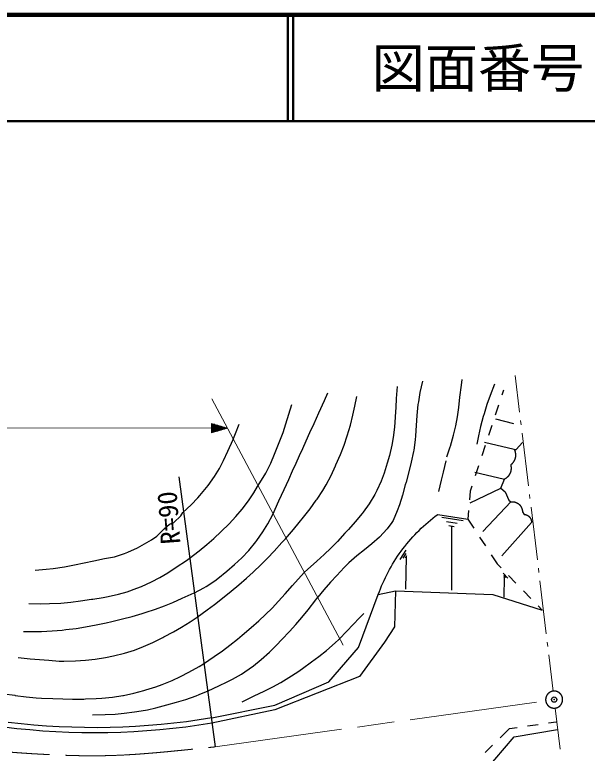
# Model space of a CAD drawing. Units: millimetres, scale not verified. Extents: x 40000 to 680000, y 20000 to 380000.
# Drawn here: x 483082 to 536894, y 310549 to 380000 of the extents above; entities that cross this region are included whole.
import ezdxf
from ezdxf.enums import TextEntityAlignment as Align

# ---------------------------------------------------------------- set-up
doc = ezdxf.new("R2010")
doc.units = ezdxf.units.MM
doc.header["$LTSCALE"] = 1000
doc.header["$PDMODE"] = 32
doc.header["$PDSIZE"] = 500
doc.linetypes.add('CHAIN', pattern=[18.5, 12, -1.5, 3.5, -1.5])
for name, color, linetype, lineweight in [('M-BGD', 7, 'Continuous', 25), ('M-BGD-HTXT', 7, 'Continuous', 13), ('M-BMK', 2, 'CHAIN', 13), ('M-BMK-SRVR', 3, 'Continuous', 25), ('M-STR-HTXT', 7, 'Continuous', 13), ('M-TTL', 2, 'Continuous', 140), ('M-TTL-LINE', 7, 'Continuous', 50)]:
    doc.layers.add(name, color=color, linetype=linetype, lineweight=lineweight)
doc.layers.add('M-OTRS', color=6, linetype='Continuous')
doc.layers.add('M-TTL-TXT', color=7, linetype='Continuous')
doc.styles.add('ＭＳ ゴシック', font='')
doc.styles.get('ＭＳ ゴシック').set_extended_font_data('MS Gothic')

msp = doc.modelspace()

# ---------------------------------------------------------------- linework, layer by layer
at = {"layer": 'M-BGD'}
for p, q in [((529025, 344709), (528867, 344229)), ((528555, 343279), (528243, 342329)), ((528262, 341983), (529955, 341560)), ((527930, 341379), (527618, 340429)), ((530040, 339104), (527246, 339782)), ((530209, 339104), (530802, 339782)), ((527306, 339479), (526994, 338529)), ((530040, 339104), (530209, 339104)), ((526682, 337579), (526369, 336629)), ((526314, 336988), (529108, 336310)), ((528770, 335464), (529108, 336310)), ((525891, 334109), (528770, 335464)), ((526057, 335679), (525899, 335198)), ((528770, 335464), (529193, 335125)), ((525899, 335198), (525831, 334379)), ((529193, 335125), (529532, 334363)), ((527076, 331400), (529701, 334194)), ((529532, 334363), (529701, 334194)), ((525747, 333383), (525678, 332563)), ((522843, 333008), (525678, 332563)), ((523235, 332744), (525224, 332432)), ((530802, 333262), (530971, 333008)), ((523680, 332335), (524675, 332179)), ((525678, 332563), (526231, 331717)), ((528854, 329114), (531648, 332246)), ((523877, 331964), (524374, 331886)), ((524126, 331925), (524148, 325885)), ((526777, 330880), (527324, 330043)), ((519310, 328781), (519864, 329638)), ((519591, 328903), (519868, 329331)), ((527871, 329206), (528423, 328360)), ((519803, 328918), (519941, 329132)), ((519872, 329025), (519809, 325965)), ((528423, 328360), (528796, 327977)), ((529006, 327476), (529444, 327028)), ((529021, 327162), (529130, 327050)), ((529041, 327291), (529260, 327067)), ((529495, 327262), (530193, 326546)), ((529075, 327106), (529071, 325226)), ((517255, 325473), (518864, 325812)), ((518864, 325812), (518779, 322425)), ((518864, 325812), (528008, 325473)), ((530891, 325830), (531590, 325115)), ((515392, 320478), (517255, 325473)), ((528008, 325473), (532662, 324016)), ((532288, 324399), (532662, 324016)), ((518779, 322425), (517848, 320986)), ((517848, 320986), (515477, 317768)), ((512598, 317260), (515392, 320478)), ((515477, 317768), (507518, 314636)), ((507518, 315059), (512598, 317260)), ((501592, 313874), (507518, 315059)), ((507518, 314636), (501592, 313366)), ((531288, 313117), (532278, 313261)), ((533268, 313405), (533972, 313508)), ((528717, 312007), (529595, 312871)), ((529595, 312871), (530299, 312973)), ((530040, 312096), (534104, 312773)), ((525383, 306677), (530040, 312096)), ((527292, 310603), (528005, 311305))]:
    msp.add_line(p, q, dxfattribs=at)
for points in [[(521404, 345539), (521172, 344480), (521021, 343601), (520980, 343338), (520865, 342302), (520817, 341382), (520760, 340400), (520726, 340036), (520580, 339061), (520557, 338935), (520348, 337912), (520127, 337016), (519864, 336051), (519795, 335802), (519527, 334816), (519250, 333925), (519033, 333347), (518637, 332452), (518525, 332246), (518102, 331654), (517373, 330876), (516661, 330244), (515951, 329680), (515229, 329109), (514479, 328451), (514038, 328013), (513343, 327279), (512768, 326641), (512149, 325911), (511582, 325219)], [(523690, 338427), (524004, 339365), (524028, 339443), (524325, 340463), (524537, 341354), (524690, 342193), (524812, 343058), (524927, 344026), (525063, 345177), (525129, 345708)], [(528183, 345269), (527764, 344188), (527465, 343362), (527192, 342471), (527121, 342220), (526874, 341282), (526682, 340406), (526530, 339624)], [(519033, 345031), (518949, 343923), (518889, 343059), (518864, 342660), (518815, 341683), (518779, 341221), (518657, 340241), (518525, 339528), (518306, 338563), (518102, 337834), (517797, 336892), (517509, 336141), (517116, 335245), (516916, 334871), (516401, 334009), (515831, 333220), (515731, 333093), (515084, 332306), (514460, 331603), (514122, 331230), (513409, 330464), (512786, 329836), (512166, 329253), (511465, 328620), (510596, 327844), (510312, 327590)], [(507349, 333008), (507920, 334272), (508408, 335353), (508829, 336285), (509199, 337103), (509533, 337843), (509847, 338538), (510157, 339224), (510479, 339935), (510827, 340706), (511219, 341572), (511668, 342568), (512193, 343728), (512514, 344438)], [(508534, 330722), (509271, 331579), (509820, 332240), (510228, 332754), (510846, 333546), (511421, 334337), (511498, 334448), (512035, 335271), (512344, 335802), (512823, 336684), (513237, 337575), (513276, 337665), (513690, 338643), (514034, 339512), (514340, 340397), (514630, 341390), (514875, 342336), (515061, 343203), (515223, 344100)], [(505910, 335633), (506439, 336487), (506672, 336903), (507146, 337828), (507509, 338676), (507877, 339616), (507942, 339782), (508301, 340725), (508577, 341534), (508859, 342444), (509127, 343338)], [(504132, 341475), (503801, 340594), (503624, 340120)], [(498882, 333178), (499676, 333922), (500291, 334559), (500491, 334786), (501116, 335541), (501253, 335718), (501859, 336562), (502316, 337320), (502704, 338091), (503104, 338971), (503596, 340060), (503624, 340120)], [(530040, 339104), (530049, 339085), (530057, 339066), (530065, 339047), (530073, 339027), (530080, 339008), (530088, 338988), (530094, 338968), (530101, 338948), (530107, 338928), (530113, 338908), (530118, 338887), (530123, 338867), (530128, 338846), (530132, 338826), (530136, 338805), (530139, 338784), (530142, 338764), (530145, 338743), (530148, 338722), (530150, 338701), (530151, 338680), (530153, 338659), (530154, 338638), (530154, 338617), (530154, 338596), (530154, 338575), (530153, 338554), (530153, 338533), (530151, 338512), (530150, 338491), (530147, 338470), (530145, 338449), (530142, 338428), (530139, 338408), (530136, 338387), (530132, 338366), (530127, 338346), (530123, 338325), (530118, 338305), (530112, 338285), (530107, 338264), (530101, 338244), (530094, 338224), (530087, 338204), (530080, 338185), (530073, 338165), (530065, 338145), (530057, 338126), (530048, 338107), (530039, 338088), (530030, 338069), (530021, 338050), (530011, 338032), (530001, 338013), (529990, 337995), (529979, 337977), (529968, 337959), (529957, 337942), (529945, 337924), (529933, 337907), (529920, 337890), (529908, 337873), (529895, 337857), (529881, 337840), (529868, 337824), (529854, 337809), (529840, 337793), (529825, 337778), (529811, 337763), (529796, 337748), (529781, 337733), (529765, 337719), (529750, 337705), (529734, 337692), (529717, 337678), (529701, 337665)], [(523601, 338055), (523340, 336977), (523157, 336221), (522902, 335164)], [(529701, 337665), (529706, 337644), (529711, 337624), (529715, 337603), (529719, 337582), (529723, 337561), (529726, 337540), (529729, 337519), (529732, 337498), (529734, 337477), (529736, 337456), (529737, 337434), (529738, 337413), (529739, 337392), (529739, 337371), (529739, 337349), (529739, 337328), (529738, 337307), (529737, 337286), (529735, 337265), (529733, 337243), (529731, 337222), (529728, 337201), (529725, 337180), (529721, 337159), (529718, 337138), (529713, 337118), (529709, 337097), (529704, 337076), (529699, 337056), (529693, 337035), (529687, 337015), (529680, 336994), (529674, 336974), (529667, 336954), (529659, 336934), (529651, 336915), (529643, 336895), (529635, 336875), (529626, 336856), (529616, 336837), (529607, 336818), (529597, 336799), (529587, 336781), (529576, 336762), (529565, 336744), (529554, 336726), (529543, 336708), (529531, 336690), (529519, 336673), (529506, 336656), (529494, 336639), (529481, 336622), (529467, 336605), (529454, 336589), (529440, 336573), (529425, 336557), (529411, 336542), (529396, 336526), (529381, 336511), (529366, 336496), (529350, 336482), (529335, 336468), (529319, 336454), (529302, 336440), (529286, 336427), (529269, 336414), (529252, 336401), (529235, 336389), (529217, 336376), (529200, 336365), (529182, 336353), (529164, 336342), (529145, 336331), (529127, 336321), (529108, 336310)], [(499475, 328860), (500417, 329597), (501132, 330172), (501782, 330737), (502492, 331409), (503231, 332131), (503869, 332799), (504470, 333516), (505054, 334290), (505553, 335052), (505910, 335633)], [(529701, 334194), (529718, 334196), (529734, 334198), (529751, 334200), (529768, 334202), (529785, 334203), (529802, 334204), (529818, 334205), (529835, 334205), (529852, 334205), (529869, 334205), (529886, 334205), (529903, 334204), (529920, 334203), (529936, 334202), (529953, 334200), (529970, 334198), (529987, 334196), (530003, 334193), (530020, 334190), (530037, 334187), (530053, 334184), (530069, 334180), (530086, 334176), (530102, 334172), (530118, 334167), (530135, 334162), (530151, 334157), (530167, 334151), (530182, 334146), (530198, 334140), (530214, 334133), (530229, 334127), (530245, 334120), (530260, 334113), (530275, 334105), (530290, 334098), (530305, 334090), (530320, 334082), (530334, 334073), (530349, 334064), (530363, 334055), (530377, 334046), (530391, 334037), (530405, 334027), (530419, 334017), (530432, 334007), (530445, 333996), (530458, 333986), (530471, 333975), (530484, 333964), (530496, 333952), (530509, 333941), (530521, 333929), (530533, 333917), (530544, 333905), (530556, 333892), (530567, 333880), (530578, 333867), (530589, 333854), (530599, 333841), (530609, 333828), (530620, 333814), (530629, 333800), (530639, 333786), (530648, 333772), (530657, 333758), (530666, 333744), (530675, 333729), (530683, 333714), (530691, 333700), (530699, 333685), (530706, 333670), (530713, 333654), (530720, 333639), (530727, 333623), (530733, 333608), (530740, 333592), (530745, 333576), (530751, 333560), (530756, 333544), (530761, 333528), (530766, 333512), (530770, 333496), (530775, 333479), (530778, 333463), (530782, 333447), (530785, 333430), (530788, 333413), (530791, 333397), (530793, 333380), (530795, 333363), (530797, 333347), (530799, 333330), (530800, 333313), (530801, 333296), (530801, 333279), (530802, 333262)], [(484997, 327759), (486023, 327849), (486690, 327928), (487757, 328080), (488695, 328257), (489590, 328451), (490528, 328659), (491516, 328860), (492448, 329029), (493381, 329321), (493718, 329452), (494604, 329870), (495072, 330130), (495926, 330616), (496427, 330976), (497119, 331654), (497612, 332077), (498036, 332246), (498692, 332889), (498882, 333178)], [(499983, 325642), (500859, 326100), (501084, 326235), (501901, 326770), (502184, 326997), (503013, 327687), (503747, 328306), (504422, 328923), (505072, 329607), (505732, 330426), (505825, 330553), (506398, 331362), (506866, 332114), (507349, 333008)], [(517255, 325473), (517354, 325744), (517457, 326013), (517566, 326281), (517679, 326546), (517797, 326809), (517920, 327071), (518047, 327329), (518179, 327586), (518316, 327840), (518457, 328092), (518603, 328341), (518753, 328587), (518908, 328830), (519067, 329071), (519230, 329309), (519398, 329544), (519570, 329776), (519746, 330004), (519926, 330230), (520110, 330452), (520298, 330670), (520490, 330886), (520686, 331098), (520886, 331306), (521090, 331510), (521297, 331711), (521507, 331908), (521722, 332102), (521939, 332291), (522160, 332476), (522385, 332658), (522612, 332835), (522843, 333008)], [(530971, 333008), (530984, 333007), (530996, 333006), (531009, 333005), (531022, 333004), (531034, 333002), (531047, 333000), (531059, 332998), (531072, 332995), (531084, 332993), (531097, 332990), (531109, 332987), (531121, 332983), (531134, 332980), (531146, 332976), (531158, 332972), (531170, 332968), (531182, 332964), (531194, 332959), (531205, 332954), (531217, 332949), (531229, 332944), (531240, 332939), (531252, 332933), (531263, 332927), (531274, 332921), (531285, 332915), (531296, 332909), (531307, 332902), (531318, 332895), (531329, 332888), (531339, 332881), (531350, 332874), (531360, 332866), (531370, 332859), (531380, 332851), (531390, 332843), (531400, 332835), (531409, 332826), (531419, 332818), (531428, 332809), (531437, 332800), (531446, 332791), (531455, 332782), (531463, 332772), (531472, 332763), (531480, 332753), (531488, 332743), (531496, 332733), (531504, 332723), (531511, 332713), (531519, 332703), (531526, 332692), (531533, 332682), (531540, 332671), (531547, 332660), (531553, 332649), (531559, 332638), (531565, 332627), (531571, 332616), (531577, 332604), (531582, 332593), (531588, 332581), (531593, 332569), (531597, 332558), (531602, 332546), (531607, 332534), (531611, 332522), (531615, 332510), (531619, 332498), (531622, 332486), (531626, 332473), (531629, 332461), (531632, 332449), (531634, 332436), (531637, 332424), (531639, 332411), (531641, 332399), (531643, 332386), (531645, 332373), (531646, 332361), (531647, 332348), (531648, 332335), (531649, 332323), (531649, 332310), (531650, 332297), (531650, 332284), (531649, 332272), (531649, 332259), (531648, 332246)], [(500237, 323356), (501170, 324032), (501861, 324551), (502608, 325134), (503435, 325796), (504150, 326393), (504860, 327017), (505486, 327590), (506233, 328295), (506845, 328905), (507455, 329548), (508196, 330353), (508534, 330722)], [(484404, 324626), (485459, 324607), (486352, 324626), (487415, 324676), (488347, 324761), (489271, 324881), (490308, 325034), (490416, 325050), (491383, 325207), (491855, 325304), (492826, 325505), (493633, 325727), (494554, 326059), (494988, 326235), (495943, 326657), (496731, 327069), (497463, 327516), (498252, 328040), (499211, 328684), (499475, 328860)], [(500830, 318954), (501830, 319635), (502604, 320188), (503286, 320708), (504011, 321289), (504470, 321663), (505304, 322360), (506023, 322996), (506663, 323601), (507263, 324205), (507858, 324840), (508487, 325535), (509186, 326322), (509992, 327231), (510312, 327590)], [(483896, 322002), (484927, 321988), (485590, 322002), (486600, 322049), (487551, 322136), (487876, 322171), (488863, 322289), (489738, 322425), (490742, 322611), (491658, 322810), (492194, 322933), (493210, 323176), (494103, 323413), (495059, 323696), (495326, 323780), (496317, 324105), (497144, 324410), (497938, 324737), (498830, 325128), (499950, 325628), (499983, 325642)], [(501253, 316414), (502270, 316875), (503047, 317252), (503539, 317514), (504397, 317983), (504724, 318192), (505528, 318780), (506248, 319377), (507016, 320059), (507676, 320711), (508196, 321240), (508921, 321994), (509512, 322652), (510060, 323305), (510653, 324046), (511382, 324966), (511582, 325219)], [(513530, 321240), (514326, 322064), (514869, 322627), (515518, 323299), (515900, 323695)], [(483388, 319546), (484537, 319431), (485393, 319352), (486295, 319287), (487268, 319208), (487706, 319208), (488781, 319253), (489730, 319313), (490643, 319409), (491608, 319562), (492363, 319716), (493410, 319972), (494325, 320254), (495180, 320582), (496049, 320972), (497003, 321442), (497104, 321494), (498003, 321962), (498753, 322392), (499570, 322911), (500237, 323356)], [(504470, 315398), (505599, 315940), (506537, 316394), (507350, 316804), (508102, 317213), (508857, 317666), (509680, 318208), (510143, 318530), (510982, 319131), (511679, 319659), (512370, 320224), (513192, 320940), (513530, 321240)], [(482042, 316143), (483089, 315996), (483134, 315990), (484145, 315860), (485080, 315767), (485590, 315736), (486656, 315687), (487594, 315651), (488523, 315636), (489563, 315647), (489738, 315652), (490719, 315691), (491262, 315736), (492259, 315836), (493237, 315980), (493294, 315990), (494281, 316192), (495217, 316441), (495411, 316498), (496349, 316796), (496935, 317006), (497889, 317385), (498674, 317755), (499455, 318178), (500400, 318713), (500830, 318954)], [(490382, 314153), (491587, 314195), (492518, 314235), (493369, 314303), (494334, 314430), (494564, 314466), (495543, 314622), (496342, 314805), (497373, 315087), (498280, 315339), (499164, 315612), (500127, 315956), (500405, 316065), (501253, 316414)], [(501592, 313366), (500380, 313176), (499166, 313009), (497949, 312864), (496729, 312741), (495507, 312640), (494284, 312562), (493059, 312505), (491833, 312471), (490607, 312460), (489382, 312470), (488156, 312503), (486931, 312559), (485708, 312636), (484486, 312736), (483266, 312858), (482049, 313003)], [(501592, 313874), (500407, 313685), (499220, 313517), (498030, 313371), (496837, 313247), (495642, 313144), (494446, 313063), (493248, 313004), (492049, 312967), (490850, 312951), (489651, 312957), (488452, 312985), (487254, 313035), (486057, 313106), (484861, 313199), (483668, 313314), (482476, 313450)]]:
    msp.add_lwpolyline(points, dxfattribs=at)
at = {"layer": 'M-BGD-HTXT'}
for p, q in [((530126, 346059), (530537, 342640)), ((530632, 341845), (530680, 341448)), ((530775, 340654), (531371, 335690)), ((531467, 334895), (531514, 334498)), ((531610, 333704), (532206, 328740)), ((532301, 327945), (532349, 327548)), ((532444, 326754), (533040, 321789)), ((533136, 320995), (533183, 320598)), ((533279, 319804), (533689, 316385)), ((533880, 314796), (534343, 310935))]:
    msp.add_line(p, q, dxfattribs=at)
at = {"layer": 'M-BMK'}
msp.add_line((501920, 311148), (532992, 315480), dxfattribs=at)
msp.add_open_spline([(469547, 312862), (476834, 311310), (479246, 310802), (485563, 310458), (491948, 310111), (494428, 310373), (501920, 311148)], degree=3, knots=[0, 0, 0, 0, 1, 1, 1, 2, 2, 2, 2], dxfattribs=at)
at = {"layer": 'M-BMK-SRVR'}
msp.add_line((498514, 336549), (501920, 311148), dxfattribs=at)
msp.add_lwpolyline([(534584, 315591), (534584, 315605), (534584, 315619), (534583, 315632), (534583, 315646), (534581, 315660), (534580, 315674), (534578, 315688), (534577, 315702), (534575, 315716), (534572, 315730), (534570, 315744), (534567, 315757), (534564, 315771), (534561, 315785), (534557, 315798), (534553, 315812), (534549, 315825), (534545, 315838), (534541, 315852), (534536, 315865), (534531, 315878), (534526, 315891), (534521, 315904), (534515, 315917), (534509, 315929), (534503, 315942), (534497, 315955), (534490, 315967), (534484, 315979), (534477, 315992), (534470, 316004), (534462, 316015), (534455, 316027), (534447, 316039), (534439, 316050), (534431, 316062), (534423, 316073), (534414, 316084), (534405, 316095), (534396, 316106), (534387, 316117), (534378, 316127), (534368, 316137), (534359, 316147), (534349, 316157), (534339, 316167), (534329, 316177), (534318, 316186), (534308, 316196), (534297, 316205), (534286, 316213), (534275, 316222), (534264, 316231), (534253, 316239), (534242, 316247), (534230, 316255), (534218, 316263), (534207, 316270), (534195, 316277), (534182, 316284), (534170, 316291), (534158, 316298), (534145, 316304), (534133, 316311), (534120, 316317), (534108, 316322), (534095, 316328), (534082, 316333), (534069, 316338), (534056, 316343), (534042, 316348), (534029, 316352), (534016, 316356), (534002, 316360), (533989, 316364), (533975, 316367), (533962, 316371), (533948, 316374), (533934, 316376), (533920, 316379), (533907, 316381), (533893, 316383), (533879, 316385), (533865, 316386), (533851, 316388), (533837, 316389), (533823, 316390), (533809, 316390), (533795, 316390), (533781, 316391), (533767, 316390), (533753, 316390), (533739, 316389), (533725, 316388), (533711, 316387), (533697, 316386), (533683, 316384), (533669, 316382), (533656, 316380), (533642, 316378), (533628, 316375), (533614, 316372), (533601, 316369), (533587, 316366), (533573, 316362), (533560, 316358), (533547, 316354), (533533, 316350), (533520, 316346), (533507, 316341), (533494, 316336), (533481, 316331), (533468, 316325), (533455, 316320), (533442, 316314), (533430, 316308), (533417, 316301), (533405, 316295), (533393, 316288), (533380, 316281), (533368, 316274), (533357, 316266), (533345, 316259), (533333, 316251), (533322, 316243), (533310, 316235), (533299, 316226), (533288, 316218), (533277, 316209), (533266, 316200), (533256, 316191), (533245, 316182), (533235, 316172), (533225, 316162), (533215, 316152), (533205, 316142), (533196, 316132), (533186, 316122), (533177, 316111), (533168, 316101), (533159, 316090), (533151, 316079), (533142, 316068), (533134, 316056), (533126, 316045), (533118, 316033), (533110, 316021), (533103, 316010), (533096, 315998), (533089, 315985), (533082, 315973), (533075, 315961), (533069, 315948), (533063, 315936), (533057, 315923), (533051, 315910), (533046, 315897), (533040, 315884), (533035, 315871), (533031, 315858), (533026, 315845), (533022, 315832), (533018, 315818), (533014, 315805), (533010, 315791), (533007, 315778), (533004, 315764), (533001, 315750), (532998, 315737), (532996, 315723), (532993, 315709), (532991, 315695), (532990, 315681), (532988, 315667), (532987, 315653), (532986, 315639), (532985, 315626), (532985, 315612), (532985, 315598), (532985, 315584), (532985, 315570), (532985, 315556), (532986, 315542), (532987, 315528), (532988, 315514), (532990, 315500), (532991, 315486), (532993, 315472), (532996, 315458), (532998, 315444), (533001, 315431), (533004, 315417), (533007, 315403), (533010, 315390), (533014, 315376), (533018, 315363), (533022, 315349), (533026, 315336), (533031, 315323), (533035, 315310), (533040, 315297), (533046, 315284), (533051, 315271), (533057, 315258), (533063, 315245), (533069, 315233), (533075, 315220), (533082, 315208), (533089, 315196), (533096, 315183), (533103, 315171), (533110, 315160), (533118, 315148), (533126, 315136), (533134, 315125), (533142, 315114), (533151, 315102), (533159, 315091), (533168, 315080), (533177, 315070), (533186, 315059), (533196, 315049), (533205, 315039), (533215, 315029), (533225, 315019), (533235, 315009), (533245, 314999), (533256, 314990), (533266, 314981), (533277, 314972), (533288, 314963), (533299, 314955), (533310, 314946), (533322, 314938), (533333, 314930), (533345, 314922), (533357, 314915), (533368, 314907), (533380, 314900), (533393, 314893), (533405, 314886), (533417, 314880), (533430, 314873), (533442, 314867), (533455, 314861), (533468, 314856), (533481, 314850), (533494, 314845), (533507, 314840), (533520, 314835), (533533, 314831), (533547, 314827), (533560, 314823), (533573, 314819), (533587, 314815), (533601, 314812), (533614, 314809), (533628, 314806), (533642, 314803), (533656, 314801), (533669, 314799), (533683, 314797), (533697, 314795), (533711, 314794), (533725, 314793), (533739, 314792), (533753, 314791), (533767, 314791), (533781, 314791), (533795, 314791), (533809, 314791), (533823, 314791), (533837, 314792), (533851, 314793), (533865, 314795), (533879, 314796), (533893, 314798), (533907, 314800), (533920, 314802), (533934, 314805), (533948, 314807), (533962, 314810), (533975, 314814), (533989, 314817), (534002, 314821), (534016, 314825), (534029, 314829), (534042, 314833), (534056, 314838), (534069, 314843), (534082, 314848), (534095, 314853), (534108, 314859), (534120, 314864), (534133, 314870), (534145, 314877), (534158, 314883), (534170, 314890), (534182, 314897), (534195, 314904), (534207, 314911), (534218, 314918), (534230, 314926), (534242, 314934), (534253, 314942), (534264, 314950), (534275, 314959), (534286, 314968), (534297, 314976), (534308, 314985), (534318, 314995), (534329, 315004), (534339, 315014), (534349, 315024), (534359, 315034), (534368, 315044), (534378, 315054), (534387, 315064), (534396, 315075), (534405, 315086), (534414, 315097), (534423, 315108), (534431, 315119), (534439, 315131), (534447, 315142), (534455, 315154), (534462, 315166), (534470, 315177), (534477, 315189), (534484, 315202), (534490, 315214), (534497, 315226), (534503, 315239), (534509, 315252), (534515, 315264), (534521, 315277), (534526, 315290), (534531, 315303), (534536, 315316), (534541, 315329), (534545, 315343), (534549, 315356), (534553, 315369), (534557, 315383), (534561, 315396), (534564, 315410), (534567, 315424), (534570, 315437), (534572, 315451), (534575, 315465), (534577, 315479), (534578, 315493), (534580, 315507), (534581, 315521), (534583, 315535), (534583, 315549), (534584, 315563), (534584, 315577)], close=True, dxfattribs=at)
at = {"layer": 'M-OTRS'}
msp.add_point((533784, 315591), dxfattribs=at)
at = {"layer": 'M-STR-HTXT'}
for p, q in [((501609, 343889), (513955, 320710)), ((501584, 341574), (501582, 340674)), ((503083, 341122), (501582, 340674)), ((501883, 341484), (501583, 341484)), ((501583, 341394), (502183, 341393)), ((502483, 341303), (501583, 341304)), ((501583, 341214), (502783, 341213)), ((503083, 341122), (501583, 341124)), ((501583, 341034), (502783, 341033)), ((503083, 341122), (501584, 341574)), ((502483, 340943), (501583, 340944)), ((501583, 340854), (502183, 340853)), ((501883, 340764), (501583, 340764))]:
    msp.add_line(p, q, dxfattribs=at)
msp.add_lwpolyline([(315647, 245180), (332663, 309848), (351036, 341302), (501583, 341124)], dxfattribs=at)
at = {"layer": 'M-TTL'}
msp.add_line((680000, 380000), (40000, 380000), dxfattribs=at)
at = {"layer": 'M-TTL-LINE'}
for p, q in [((508747, 380000), (508747, 370000)), ((509247, 380000), (509247, 370000)), ((40000, 370000), (680000, 370000))]:
    msp.add_line(p, q, dxfattribs=at)

# ---------------------------------------------------------------- texts
at = {"layer": 'M-BMK-SRVR', "style": 'ＭＳ ゴシック'}
msp.add_text('R=90', height=1833, rotation=94.285, dxfattribs=at).set_placement((499017, 332797), align=Align.BOTTOM_CENTER)
at = {"layer": 'M-TTL-TXT', "style": 'ＭＳ ゴシック'}
msp.add_text('図面番号', height=3666, dxfattribs=at).set_placement((526622, 375000), align=Align.MIDDLE_CENTER)

doc.saveas('drawing.dxf')
